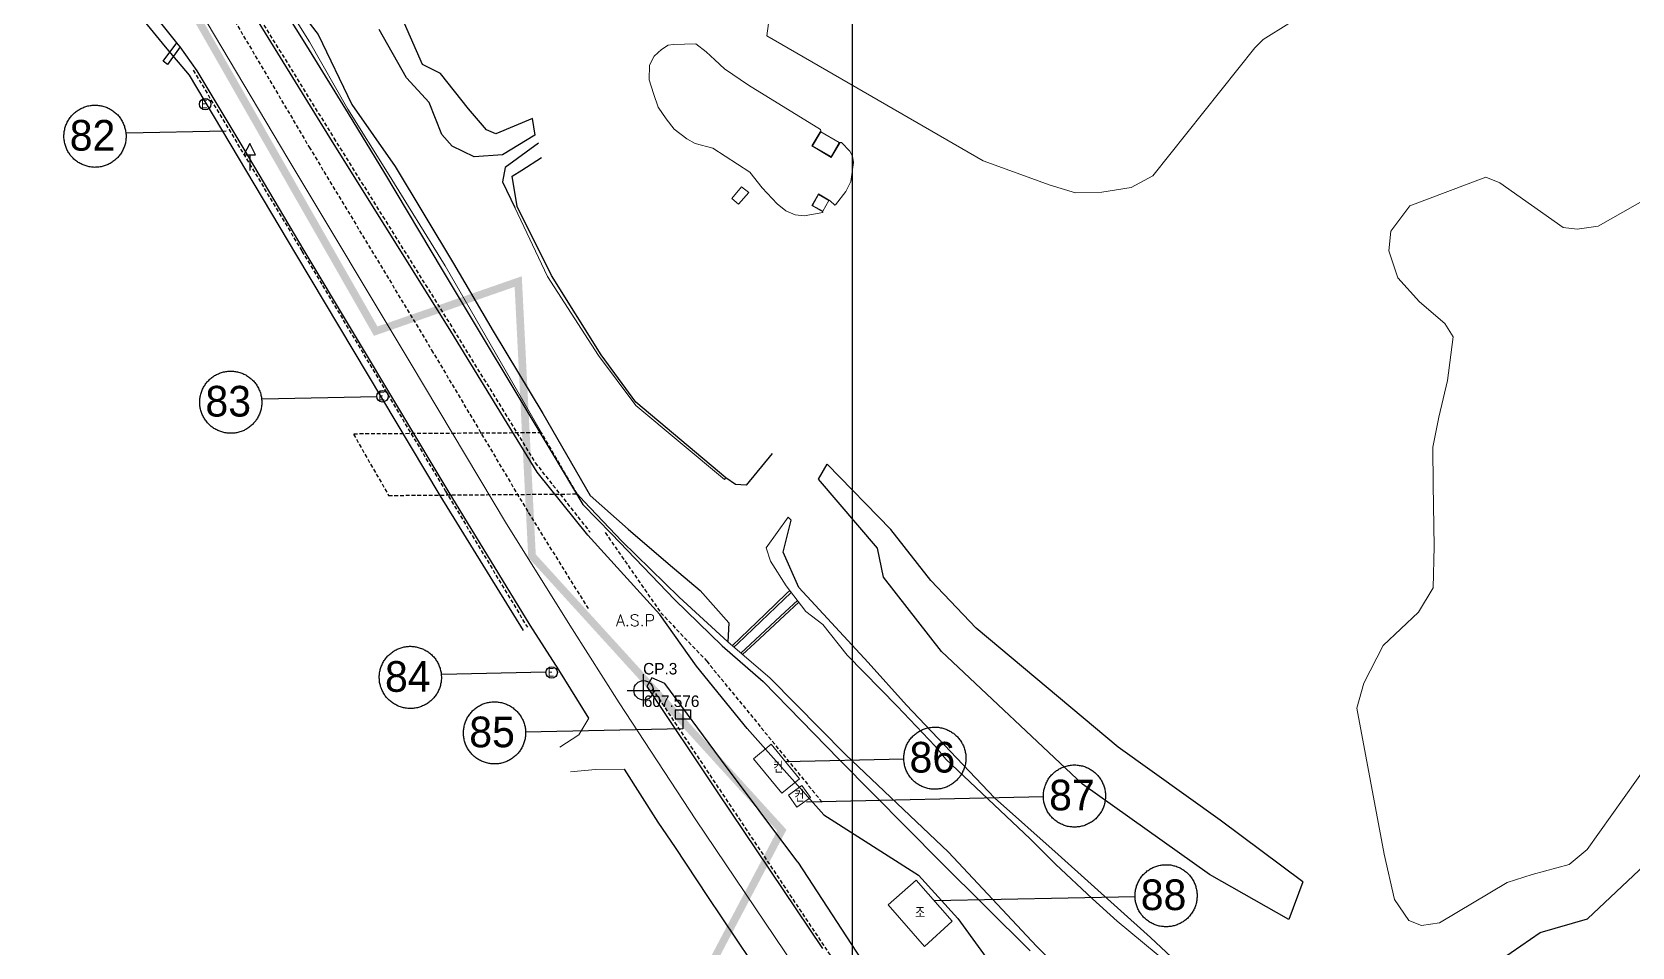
# Model space of a CAD drawing. Extents: x 296690 to 298491, y 586647 to 587790.
# Drawn here: x 296899.2 to 297107.9, y 587419.6 to 587538.9 of the extents above; entities that cross this region are included whole.
import ezdxf
from ezdxf.enums import TextEntityAlignment as Align

# ---------------------------------------------------------------- set-up
doc = ezdxf.new("R2010")
doc.units = 0
doc.header["$MEASUREMENT"] = 0
doc.linetypes.add('DASHED', pattern=[0.75, 0.5, -0.25])
doc.linetypes.add('PHANTOM2', pattern=[1.25, 0.625, -0.125, 0.125, -0.125, 0.125, -0.125])
for name, color, linetype in [('_0넘버링', 7, 'Continuous'), ('_조사구역', 6, 'Continuous'), ('가드레일', 114, 'Continuous'), ('기준점', 1, 'Continuous'), ('낙차공', 6, 'Continuous'), ('도로_아스콘', 1, 'Continuous'), ('석축_상단', 25, 'SUKCHUK'), ('수로(박스)', 5, 'DASHED'), ('수로(유형)', 144, 'Continuous'), ('옹벽_상단', 2, 'ONGBYUCK'), ('이정표', 2, 'Continuous'), ('전력주', 2, 'Continuous'), ('주의표지판', 1, 'Continuous'), ('지형_상단', 7, 'SUNGJEULTO'), ('지형_하단', 7, 'Continuous'), ('차선', 7, 'DASHED'), ('현황 텍스트', 7, 'Continuous')]:
    doc.layers.add(name, color=color, linetype=linetype)
for name, color, linetype, lineweight in [('건물', 7, 'Continuous', 20), ('바닥재질', 254, 'Continuous', 20), ('밭', 3, 'Continuous', 18), ('석축_하단', 30, 'Continuous', 18), ('옹벽_하단', 2, 'Continuous', 18), ('잡종지', 53, 'Continuous', 18), ('중앙선', 2, 'Continuous', 18)]:
    doc.layers.add(name, color=color, linetype=linetype, lineweight=lineweight)
doc.layers.add('도로_아스콘덧씌우기', color=2, linetype='Continuous', lineweight=20, true_color=0xebef0b)
doc.styles.add('GHS', font='simplex.shx', dxfattribs={"bigfont": 'ngsw.shx'})
doc.styles.add('JKS_FONT', font='', dxfattribs={"height": 1.5})
doc.styles.add('sks-ghs', font='romans.shx', dxfattribs={"bigfont": 'ghs.shx'})
doc.styles.get('JKS_FONT').set_extended_font_data('Expo M')
doc.linetypes.add('ONGBYUCK', pattern='A,1,0,[")",sks-ghs,S=0.5,R=90,X=0.5,Y=0],2', length=3)
doc.linetypes.add('SUKCHUK', pattern='A,1,["V",sks-ghs,S=0.5,R=0,X=0.5,Y=0],0.25,["V",sks-ghs,S=0.5,R=0,X=0.5,Y=0],0.25,["V",sks-ghs,S=0.5,R=0,X=0.5,Y=0],1', length=2.5)
doc.linetypes.add('SUNGJEULTO', pattern='A,0.25,["|",sks-ghs,S=0.3,R=0,X=0.5,Y=0.1],0.55,["|",sks-ghs,S=0.15,R=0,X=0.5,Y=0.05],0.25', length=1.05)

# ---------------------------------------------------------------- blocks, each defined once
blk = doc.blocks.new('이정표')
at = {"layer": '이정표', "color": 0}
for p, q in [((-1, 2.5), (1, 2.5)), ((-1, 2.5), (-1, 1.3)), ((0, 2.5), (0, 0)), ((1, 2.5), (1, 1.3)), ((-1, 1.3), (1, 1.3))]:
    blk.add_line(p, q, dxfattribs=at)
blk = doc.blocks.new('주의표지판')
at = {"layer": '주의표지판'}
for points in [[(0, 3.5), (-0.75, 2)], [(0.75, 2), (0, 3.5)], [(-0.75, 2), (0.75, 2)], [(0, 2), (0, 0)]]:
    blk.add_lwpolyline(points, dxfattribs=at)
blk = doc.blocks.new('전력주')
at = {"layer": '전력주'}
blk.add_circle((0, 0), 0.75, dxfattribs=at)
at = {"layer": '전력주', "style": 'GHS'}
blk.add_text('E', height=1, rotation=359.9995, dxfattribs=at).set_placement((-0.5, -0.48))
blk = doc.blocks.new('기준점')
at = {"layer": '기준점', "linetype": 'Continuous'}
for p, q in [((0, -2.12), (0, 2.12)), ((-2.12, 0), (2.12, 0))]:
    blk.add_line(p, q, dxfattribs=at)
blk.add_circle((0, 0), 1.27, dxfattribs=at)

msp = doc.modelspace()

# ---------------------------------------------------------------- linework, layer by layer
msp.add_lwpolyline([(297006.23, 587324.97), (297006.23, 587599.97), (297456.23, 587599.97), (297456.23, 587324.97), (297006.23, 587324.97)])
at = {"layer": '_0넘버링', "linetype": 'Continuous'}
for p, q in [((296924.57, 587525.96), (296911.55, 587525.68)), ((296944.18, 587491.32), (296929.26, 587491)), ((296966.25, 587455.42), (296952.68, 587455.13)), ((296984.1, 587448.03), (296963.6, 587447.59)), ((296997.49, 587443.79), (297012.93, 587444.12)), ((297000.25, 587438.52), (297031.14, 587439.19)), ((297016.9, 587425.63), (297043.09, 587426.19))]:
    msp.add_line(p, q, dxfattribs=at)
for points in [[(296903.4, 587525.21), (296903.4, 587525.35), (296903.4, 587525.49), (296903.41, 587525.63), (296903.42, 587525.77), (296903.44, 587525.91), (296903.47, 587526.05), (296903.5, 587526.19), (296903.53, 587526.33), (296903.57, 587526.46), (296903.61, 587526.6), (296903.66, 587526.73), (296903.71, 587526.86), (296903.77, 587526.99), (296903.83, 587527.12), (296903.9, 587527.24), (296903.97, 587527.37), (296904.04, 587527.49), (296904.12, 587527.6), (296904.2, 587527.72), (296904.29, 587527.83), (296904.38, 587527.94), (296904.47, 587528.04), (296904.57, 587528.15), (296904.67, 587528.25), (296904.78, 587528.34), (296904.88, 587528.43), (296905, 587528.52), (296905.11, 587528.6), (296905.23, 587528.68), (296905.35, 587528.76), (296905.47, 587528.83), (296905.59, 587528.9), (296905.72, 587528.96), (296905.85, 587529.02), (296905.98, 587529.07), (296906.11, 587529.12), (296906.25, 587529.16), (296906.38, 587529.2), (296906.52, 587529.24), (296906.66, 587529.27), (296906.8, 587529.29), (296906.94, 587529.31), (296907.08, 587529.33), (296907.22, 587529.34), (296907.36, 587529.34), (296907.5, 587529.34), (296907.64, 587529.34), (296907.78, 587529.33), (296907.92, 587529.32), (296908.06, 587529.3), (296908.2, 587529.27), (296908.34, 587529.24), (296908.48, 587529.21), (296908.61, 587529.17), (296908.75, 587529.13), (296908.88, 587529.08), (296909.01, 587529.03), (296909.14, 587528.97), (296909.27, 587528.91), (296909.4, 587528.84), (296909.52, 587528.77), (296909.64, 587528.7), (296909.76, 587528.62), (296909.87, 587528.54), (296909.98, 587528.45), (296910.09, 587528.36), (296910.2, 587528.27), (296910.3, 587528.17), (296910.4, 587528.07), (296910.49, 587527.96), (296910.58, 587527.86), (296910.67, 587527.74), (296910.75, 587527.63), (296910.83, 587527.51), (296910.91, 587527.39), (296910.98, 587527.27), (296911.05, 587527.15), (296911.11, 587527.02), (296911.17, 587526.89), (296911.22, 587526.76), (296911.27, 587526.63), (296911.31, 587526.49), (296911.35, 587526.36), (296911.39, 587526.22), (296911.42, 587526.08), (296911.44, 587525.94), (296911.46, 587525.8), (296911.48, 587525.66), (296911.49, 587525.52), (296911.5, 587525.38), (296911.5, 587525.24), (296911.49, 587525.1), (296911.48, 587524.96), (296911.47, 587524.82), (296911.45, 587524.68), (296911.42, 587524.54), (296911.4, 587524.4), (296911.36, 587524.26), (296911.32, 587524.13), (296911.28, 587523.99), (296911.23, 587523.86), (296911.18, 587523.73), (296911.12, 587523.6), (296911.06, 587523.47), (296911, 587523.34), (296910.93, 587523.22), (296910.85, 587523.1), (296910.77, 587522.98), (296910.69, 587522.87), (296910.6, 587522.76), (296910.51, 587522.65), (296910.42, 587522.54), (296910.32, 587522.44), (296910.22, 587522.34), (296910.12, 587522.25), (296910.01, 587522.16), (296909.9, 587522.07), (296909.78, 587521.99), (296909.67, 587521.91), (296909.55, 587521.83), (296909.42, 587521.76), (296909.3, 587521.69), (296909.17, 587521.63), (296909.04, 587521.57), (296908.91, 587521.52), (296908.78, 587521.47), (296908.65, 587521.43), (296908.51, 587521.39), (296908.37, 587521.35), (296908.23, 587521.32), (296908.1, 587521.3), (296907.96, 587521.28), (296907.81, 587521.26), (296907.67, 587521.25), (296907.53, 587521.25), (296907.39, 587521.24), (296907.25, 587521.25), (296907.11, 587521.26), (296906.97, 587521.27), (296906.83, 587521.29), (296906.69, 587521.32), (296906.55, 587521.34), (296906.41, 587521.38), (296906.28, 587521.42), (296906.14, 587521.46), (296906.01, 587521.51), (296905.88, 587521.56), (296905.75, 587521.62), (296905.62, 587521.68), (296905.5, 587521.74), (296905.37, 587521.81), (296905.25, 587521.89), (296905.14, 587521.97), (296905.02, 587522.05), (296904.91, 587522.14), (296904.8, 587522.23), (296904.7, 587522.32), (296904.59, 587522.42), (296904.49, 587522.52), (296904.4, 587522.62), (296904.31, 587522.73), (296904.22, 587522.84), (296904.14, 587522.96), (296904.06, 587523.07), (296903.98, 587523.19), (296903.91, 587523.32), (296903.84, 587523.44), (296903.78, 587523.57), (296903.72, 587523.7), (296903.67, 587523.83), (296903.62, 587523.96), (296903.58, 587524.09), (296903.54, 587524.23), (296903.5, 587524.37), (296903.47, 587524.51), (296903.45, 587524.64), (296903.43, 587524.78), (296903.41, 587524.93), (296903.4, 587525.07), (296903.4, 587525.21)], [(296921.1, 587490.53), (296921.1, 587490.67), (296921.11, 587490.81), (296921.12, 587490.95), (296921.13, 587491.09), (296921.15, 587491.23), (296921.17, 587491.37), (296921.2, 587491.51), (296921.23, 587491.65), (296921.27, 587491.79), (296921.32, 587491.92), (296921.36, 587492.05), (296921.42, 587492.18), (296921.47, 587492.31), (296921.54, 587492.44), (296921.6, 587492.57), (296921.67, 587492.69), (296921.75, 587492.81), (296921.82, 587492.93), (296921.91, 587493.04), (296921.99, 587493.15), (296922.08, 587493.26), (296922.18, 587493.37), (296922.28, 587493.47), (296922.38, 587493.57), (296922.48, 587493.66), (296922.59, 587493.75), (296922.7, 587493.84), (296922.81, 587493.92), (296922.93, 587494), (296923.05, 587494.08), (296923.17, 587494.15), (296923.3, 587494.22), (296923.42, 587494.28), (296923.55, 587494.34), (296923.68, 587494.39), (296923.82, 587494.44), (296923.95, 587494.48), (296924.09, 587494.52), (296924.22, 587494.56), (296924.36, 587494.59), (296924.5, 587494.61), (296924.64, 587494.63), (296924.78, 587494.65), (296924.92, 587494.66), (296925.06, 587494.67), (296925.21, 587494.67), (296925.35, 587494.66), (296925.49, 587494.65), (296925.63, 587494.64), (296925.77, 587494.62), (296925.91, 587494.6), (296926.05, 587494.57), (296926.18, 587494.53), (296926.32, 587494.49), (296926.45, 587494.45), (296926.59, 587494.4), (296926.72, 587494.35), (296926.85, 587494.29), (296926.98, 587494.23), (296927.1, 587494.17), (296927.22, 587494.1), (296927.34, 587494.02), (296927.46, 587493.94), (296927.58, 587493.86), (296927.69, 587493.77), (296927.8, 587493.68), (296927.9, 587493.59), (296928, 587493.49), (296928.1, 587493.39), (296928.2, 587493.29), (296928.29, 587493.18), (296928.38, 587493.07), (296928.46, 587492.95), (296928.54, 587492.84), (296928.61, 587492.72), (296928.69, 587492.59), (296928.75, 587492.47), (296928.82, 587492.34), (296928.87, 587492.21), (296928.93, 587492.08), (296928.98, 587491.95), (296929.02, 587491.82), (296929.06, 587491.68), (296929.09, 587491.54), (296929.12, 587491.41), (296929.15, 587491.27), (296929.17, 587491.13), (296929.18, 587490.99), (296929.19, 587490.84), (296929.2, 587490.7), (296929.2, 587490.56), (296929.2, 587490.42), (296929.19, 587490.28), (296929.17, 587490.14), (296929.15, 587490), (296929.13, 587489.86), (296929.1, 587489.72), (296929.07, 587489.58), (296929.03, 587489.45), (296928.99, 587489.31), (296928.94, 587489.18), (296928.89, 587489.05), (296928.83, 587488.92), (296928.77, 587488.79), (296928.7, 587488.67), (296928.63, 587488.54), (296928.56, 587488.42), (296928.48, 587488.31), (296928.4, 587488.19), (296928.31, 587488.08), (296928.22, 587487.97), (296928.12, 587487.87), (296928.03, 587487.76), (296927.93, 587487.67), (296927.82, 587487.57), (296927.71, 587487.48), (296927.6, 587487.39), (296927.49, 587487.31), (296927.37, 587487.23), (296927.25, 587487.15), (296927.13, 587487.08), (296927, 587487.02), (296926.88, 587486.95), (296926.75, 587486.89), (296926.62, 587486.84), (296926.49, 587486.79), (296926.35, 587486.75), (296926.22, 587486.71), (296926.08, 587486.67), (296925.94, 587486.64), (296925.8, 587486.62), (296925.66, 587486.6), (296925.52, 587486.58), (296925.38, 587486.57), (296925.24, 587486.57), (296925.1, 587486.57), (296924.96, 587486.57), (296924.81, 587486.58), (296924.67, 587486.59), (296924.53, 587486.61), (296924.39, 587486.64), (296924.26, 587486.67), (296924.12, 587486.7), (296923.98, 587486.74), (296923.85, 587486.78), (296923.71, 587486.83), (296923.58, 587486.88), (296923.45, 587486.94), (296923.33, 587487), (296923.2, 587487.07), (296923.08, 587487.14), (296922.96, 587487.21), (296922.84, 587487.29), (296922.73, 587487.37), (296922.61, 587487.46), (296922.51, 587487.55), (296922.4, 587487.64), (296922.3, 587487.74), (296922.2, 587487.84), (296922.11, 587487.95), (296922.01, 587488.06), (296921.93, 587488.17), (296921.84, 587488.28), (296921.76, 587488.4), (296921.69, 587488.52), (296921.62, 587488.64), (296921.55, 587488.76), (296921.49, 587488.89), (296921.43, 587489.02), (296921.38, 587489.15), (296921.33, 587489.28), (296921.28, 587489.42), (296921.24, 587489.55), (296921.21, 587489.69), (296921.18, 587489.83), (296921.15, 587489.97), (296921.13, 587490.11), (296921.12, 587490.25), (296921.11, 587490.39), (296921.1, 587490.53)], [(296944.52, 587454.65), (296944.52, 587454.79), (296944.52, 587454.93), (296944.53, 587455.07), (296944.55, 587455.21), (296944.57, 587455.35), (296944.59, 587455.49), (296944.62, 587455.63), (296944.65, 587455.77), (296944.69, 587455.91), (296944.74, 587456.04), (296944.78, 587456.17), (296944.84, 587456.3), (296944.89, 587456.43), (296944.95, 587456.56), (296945.02, 587456.69), (296945.09, 587456.81), (296945.16, 587456.93), (296945.24, 587457.05), (296945.33, 587457.16), (296945.41, 587457.27), (296945.5, 587457.38), (296945.6, 587457.49), (296945.69, 587457.59), (296945.8, 587457.69), (296945.9, 587457.78), (296946.01, 587457.87), (296946.12, 587457.96), (296946.23, 587458.05), (296946.35, 587458.12), (296946.47, 587458.2), (296946.59, 587458.27), (296946.72, 587458.34), (296946.84, 587458.4), (296946.97, 587458.46), (296947.1, 587458.51), (296947.24, 587458.56), (296947.37, 587458.61), (296947.51, 587458.64), (296947.64, 587458.68), (296947.78, 587458.71), (296947.92, 587458.73), (296948.06, 587458.76), (296948.2, 587458.77), (296948.34, 587458.78), (296948.48, 587458.79), (296948.62, 587458.79), (296948.77, 587458.78), (296948.91, 587458.77), (296949.05, 587458.76), (296949.19, 587458.74), (296949.33, 587458.72), (296949.47, 587458.69), (296949.6, 587458.65), (296949.74, 587458.61), (296949.87, 587458.57), (296950.01, 587458.52), (296950.14, 587458.47), (296950.27, 587458.41), (296950.39, 587458.35), (296950.52, 587458.29), (296950.64, 587458.22), (296950.76, 587458.14), (296950.88, 587458.06), (296950.99, 587457.98), (296951.11, 587457.89), (296951.21, 587457.8), (296951.32, 587457.71), (296951.42, 587457.61), (296951.52, 587457.51), (296951.62, 587457.41), (296951.71, 587457.3), (296951.79, 587457.19), (296951.88, 587457.07), (296951.96, 587456.96), (296952.03, 587456.84), (296952.1, 587456.71), (296952.17, 587456.59), (296952.23, 587456.46), (296952.29, 587456.33), (296952.35, 587456.2), (296952.39, 587456.07), (296952.44, 587455.94), (296952.48, 587455.8), (296952.51, 587455.66), (296952.54, 587455.53), (296952.57, 587455.39), (296952.59, 587455.25), (296952.6, 587455.11), (296952.61, 587454.97), (296952.62, 587454.82), (296952.62, 587454.68), (296952.62, 587454.54), (296952.61, 587454.4), (296952.59, 587454.26), (296952.57, 587454.12), (296952.55, 587453.98), (296952.52, 587453.84), (296952.49, 587453.7), (296952.45, 587453.57), (296952.4, 587453.43), (296952.36, 587453.3), (296952.3, 587453.17), (296952.25, 587453.04), (296952.19, 587452.91), (296952.12, 587452.79), (296952.05, 587452.66), (296951.98, 587452.54), (296951.9, 587452.43), (296951.81, 587452.31), (296951.73, 587452.2), (296951.64, 587452.09), (296951.54, 587451.99), (296951.45, 587451.88), (296951.34, 587451.79), (296951.24, 587451.69), (296951.13, 587451.6), (296951.02, 587451.51), (296950.91, 587451.43), (296950.79, 587451.35), (296950.67, 587451.27), (296950.55, 587451.2), (296950.42, 587451.14), (296950.3, 587451.07), (296950.17, 587451.02), (296950.04, 587450.96), (296949.9, 587450.91), (296949.77, 587450.87), (296949.63, 587450.83), (296949.5, 587450.79), (296949.36, 587450.76), (296949.22, 587450.74), (296949.08, 587450.72), (296948.94, 587450.7), (296948.8, 587450.69), (296948.66, 587450.69), (296948.52, 587450.69), (296948.37, 587450.69), (296948.23, 587450.7), (296948.09, 587450.72), (296947.95, 587450.73), (296947.81, 587450.76), (296947.67, 587450.79), (296947.54, 587450.82), (296947.4, 587450.86), (296947.27, 587450.9), (296947.13, 587450.95), (296947, 587451), (296946.87, 587451.06), (296946.75, 587451.12), (296946.62, 587451.19), (296946.5, 587451.26), (296946.38, 587451.33), (296946.26, 587451.41), (296946.15, 587451.49), (296946.03, 587451.58), (296945.93, 587451.67), (296945.82, 587451.76), (296945.72, 587451.86), (296945.62, 587451.96), (296945.52, 587452.07), (296945.43, 587452.18), (296945.35, 587452.29), (296945.26, 587452.4), (296945.18, 587452.52), (296945.11, 587452.64), (296945.04, 587452.76), (296944.97, 587452.88), (296944.91, 587453.01), (296944.85, 587453.14), (296944.79, 587453.27), (296944.75, 587453.4), (296944.7, 587453.54), (296944.66, 587453.67), (296944.63, 587453.81), (296944.6, 587453.95), (296944.57, 587454.09), (296944.55, 587454.23), (296944.54, 587454.37), (296944.53, 587454.51), (296944.52, 587454.65)], [(296955.5, 587447.42), (296955.5, 587447.56), (296955.51, 587447.7), (296955.52, 587447.84), (296955.53, 587447.98), (296955.55, 587448.12), (296955.57, 587448.26), (296955.6, 587448.4), (296955.64, 587448.54), (296955.68, 587448.67), (296955.72, 587448.81), (296955.77, 587448.94), (296955.82, 587449.07), (296955.88, 587449.2), (296955.94, 587449.33), (296956, 587449.46), (296956.07, 587449.58), (296956.15, 587449.7), (296956.23, 587449.82), (296956.31, 587449.93), (296956.4, 587450.04), (296956.49, 587450.15), (296956.58, 587450.26), (296956.68, 587450.36), (296956.78, 587450.46), (296956.88, 587450.55), (296956.99, 587450.64), (296957.1, 587450.73), (296957.22, 587450.81), (296957.33, 587450.89), (296957.45, 587450.97), (296957.58, 587451.04), (296957.7, 587451.11), (296957.83, 587451.17), (296957.96, 587451.23), (296958.09, 587451.28), (296958.22, 587451.33), (296958.35, 587451.37), (296958.49, 587451.41), (296958.63, 587451.45), (296958.76, 587451.48), (296958.9, 587451.5), (296959.04, 587451.52), (296959.18, 587451.54), (296959.32, 587451.55), (296959.47, 587451.56), (296959.61, 587451.56), (296959.75, 587451.55), (296959.89, 587451.54), (296960.03, 587451.53), (296960.17, 587451.51), (296960.31, 587451.48), (296960.45, 587451.46), (296960.59, 587451.42), (296960.72, 587451.38), (296960.86, 587451.34), (296960.99, 587451.29), (296961.12, 587451.24), (296961.25, 587451.18), (296961.38, 587451.12), (296961.5, 587451.06), (296961.63, 587450.99), (296961.75, 587450.91), (296961.86, 587450.83), (296961.98, 587450.75), (296962.09, 587450.66), (296962.2, 587450.57), (296962.3, 587450.48), (296962.41, 587450.38), (296962.5, 587450.28), (296962.6, 587450.18), (296962.69, 587450.07), (296962.78, 587449.96), (296962.86, 587449.84), (296962.94, 587449.73), (296963.02, 587449.61), (296963.09, 587449.48), (296963.15, 587449.36), (296963.22, 587449.23), (296963.27, 587449.1), (296963.33, 587448.97), (296963.38, 587448.84), (296963.42, 587448.71), (296963.46, 587448.57), (296963.5, 587448.43), (296963.53, 587448.29), (296963.55, 587448.16), (296963.57, 587448.02), (296963.59, 587447.88), (296963.6, 587447.73), (296963.6, 587447.59), (296963.6, 587447.45), (296963.6, 587447.31), (296963.59, 587447.17), (296963.57, 587447.03), (296963.56, 587446.89), (296963.53, 587446.75), (296963.5, 587446.61), (296963.47, 587446.47), (296963.43, 587446.34), (296963.39, 587446.2), (296963.34, 587446.07), (296963.29, 587445.94), (296963.23, 587445.81), (296963.17, 587445.68), (296963.1, 587445.56), (296963.03, 587445.43), (296962.96, 587445.31), (296962.88, 587445.2), (296962.8, 587445.08), (296962.71, 587444.97), (296962.62, 587444.86), (296962.53, 587444.76), (296962.43, 587444.65), (296962.33, 587444.55), (296962.22, 587444.46), (296962.11, 587444.37), (296962, 587444.28), (296961.89, 587444.2), (296961.77, 587444.12), (296961.65, 587444.04), (296961.53, 587443.97), (296961.41, 587443.9), (296961.28, 587443.84), (296961.15, 587443.78), (296961.02, 587443.73), (296960.89, 587443.68), (296960.75, 587443.64), (296960.62, 587443.6), (296960.48, 587443.56), (296960.34, 587443.53), (296960.2, 587443.51), (296960.06, 587443.49), (296959.92, 587443.47), (296959.78, 587443.46), (296959.64, 587443.46), (296959.5, 587443.46), (296959.36, 587443.46), (296959.22, 587443.47), (296959.08, 587443.48), (296958.94, 587443.5), (296958.8, 587443.53), (296958.66, 587443.56), (296958.52, 587443.59), (296958.38, 587443.63), (296958.25, 587443.67), (296958.12, 587443.72), (296957.99, 587443.77), (296957.86, 587443.83), (296957.73, 587443.89), (296957.6, 587443.96), (296957.48, 587444.03), (296957.36, 587444.1), (296957.24, 587444.18), (296957.13, 587444.26), (296957.02, 587444.35), (296956.91, 587444.44), (296956.8, 587444.53), (296956.7, 587444.63), (296956.6, 587444.73), (296956.51, 587444.84), (296956.42, 587444.94), (296956.33, 587445.06), (296956.24, 587445.17), (296956.17, 587445.29), (296956.09, 587445.41), (296956.02, 587445.53), (296955.95, 587445.65), (296955.89, 587445.78), (296955.83, 587445.91), (296955.78, 587446.04), (296955.73, 587446.17), (296955.68, 587446.31), (296955.65, 587446.44), (296955.61, 587446.58), (296955.58, 587446.72), (296955.56, 587446.86), (296955.54, 587447), (296955.52, 587447.14), (296955.51, 587447.28), (296955.5, 587447.42)], [(297012.93, 587444.12), (297012.93, 587444.26), (297012.93, 587444.4), (297012.94, 587444.54), (297012.96, 587444.68), (297012.97, 587444.82), (297013, 587444.96), (297013.03, 587445.1), (297013.06, 587445.24), (297013.1, 587445.37), (297013.14, 587445.51), (297013.19, 587445.64), (297013.24, 587445.77), (297013.3, 587445.9), (297013.36, 587446.03), (297013.43, 587446.15), (297013.5, 587446.28), (297013.57, 587446.4), (297013.65, 587446.51), (297013.73, 587446.63), (297013.82, 587446.74), (297013.91, 587446.85), (297014, 587446.96), (297014.1, 587447.06), (297014.2, 587447.16), (297014.31, 587447.25), (297014.42, 587447.34), (297014.53, 587447.43), (297014.64, 587447.51), (297014.76, 587447.59), (297014.88, 587447.67), (297015, 587447.74), (297015.12, 587447.81), (297015.25, 587447.87), (297015.38, 587447.93), (297015.51, 587447.98), (297015.64, 587448.03), (297015.78, 587448.07), (297015.91, 587448.11), (297016.05, 587448.15), (297016.19, 587448.18), (297016.33, 587448.2), (297016.47, 587448.22), (297016.61, 587448.24), (297016.75, 587448.25), (297016.89, 587448.25), (297017.03, 587448.25), (297017.17, 587448.25), (297017.31, 587448.24), (297017.45, 587448.23), (297017.59, 587448.21), (297017.73, 587448.18), (297017.87, 587448.15), (297018.01, 587448.12), (297018.15, 587448.08), (297018.28, 587448.04), (297018.41, 587447.99), (297018.54, 587447.94), (297018.67, 587447.88), (297018.8, 587447.82), (297018.93, 587447.75), (297019.05, 587447.68), (297019.17, 587447.61), (297019.29, 587447.53), (297019.4, 587447.45), (297019.51, 587447.36), (297019.62, 587447.27), (297019.73, 587447.18), (297019.83, 587447.08), (297019.93, 587446.98), (297020.02, 587446.87), (297020.11, 587446.77), (297020.2, 587446.65), (297020.29, 587446.54), (297020.37, 587446.42), (297020.44, 587446.3), (297020.51, 587446.18), (297020.58, 587446.06), (297020.64, 587445.93), (297020.7, 587445.8), (297020.75, 587445.67), (297020.8, 587445.54), (297020.85, 587445.4), (297020.89, 587445.27), (297020.92, 587445.13), (297020.95, 587444.99), (297020.97, 587444.85), (297021, 587444.71), (297021.01, 587444.57), (297021.02, 587444.43), (297021.03, 587444.29), (297021.03, 587444.15), (297021.02, 587444.01), (297021.01, 587443.87), (297021, 587443.73), (297020.98, 587443.59), (297020.96, 587443.45), (297020.93, 587443.31), (297020.89, 587443.17), (297020.86, 587443.04), (297020.81, 587442.9), (297020.76, 587442.77), (297020.71, 587442.64), (297020.65, 587442.51), (297020.59, 587442.38), (297020.53, 587442.26), (297020.46, 587442.13), (297020.38, 587442.01), (297020.3, 587441.89), (297020.22, 587441.78), (297020.13, 587441.67), (297020.04, 587441.56), (297019.95, 587441.45), (297019.85, 587441.35), (297019.75, 587441.25), (297019.65, 587441.16), (297019.54, 587441.07), (297019.43, 587440.98), (297019.31, 587440.9), (297019.2, 587440.82), (297019.08, 587440.74), (297018.95, 587440.67), (297018.83, 587440.6), (297018.7, 587440.54), (297018.57, 587440.48), (297018.44, 587440.43), (297018.31, 587440.38), (297018.18, 587440.34), (297018.04, 587440.3), (297017.9, 587440.26), (297017.77, 587440.23), (297017.63, 587440.21), (297017.49, 587440.19), (297017.35, 587440.17), (297017.21, 587440.16), (297017.06, 587440.16), (297016.92, 587440.15), (297016.78, 587440.16), (297016.64, 587440.17), (297016.5, 587440.18), (297016.36, 587440.2), (297016.22, 587440.23), (297016.08, 587440.25), (297015.94, 587440.29), (297015.81, 587440.33), (297015.67, 587440.37), (297015.54, 587440.42), (297015.41, 587440.47), (297015.28, 587440.53), (297015.15, 587440.59), (297015.03, 587440.65), (297014.91, 587440.72), (297014.78, 587440.8), (297014.67, 587440.88), (297014.55, 587440.96), (297014.44, 587441.05), (297014.33, 587441.14), (297014.23, 587441.23), (297014.12, 587441.33), (297014.03, 587441.43), (297013.93, 587441.54), (297013.84, 587441.64), (297013.75, 587441.75), (297013.67, 587441.87), (297013.59, 587441.99), (297013.51, 587442.1), (297013.44, 587442.23), (297013.38, 587442.35), (297013.31, 587442.48), (297013.26, 587442.61), (297013.2, 587442.74), (297013.15, 587442.87), (297013.11, 587443.01), (297013.07, 587443.14), (297013.03, 587443.28), (297013, 587443.42), (297012.98, 587443.56), (297012.96, 587443.7), (297012.94, 587443.84), (297012.93, 587443.98), (297012.93, 587444.12)], [(297031.14, 587439.19), (297031.14, 587439.33), (297031.14, 587439.47), (297031.15, 587439.61), (297031.17, 587439.75), (297031.18, 587439.89), (297031.21, 587440.03), (297031.24, 587440.17), (297031.27, 587440.3), (297031.31, 587440.44), (297031.35, 587440.58), (297031.4, 587440.71), (297031.45, 587440.84), (297031.51, 587440.97), (297031.57, 587441.1), (297031.64, 587441.22), (297031.71, 587441.34), (297031.78, 587441.46), (297031.86, 587441.58), (297031.94, 587441.7), (297032.03, 587441.81), (297032.12, 587441.92), (297032.21, 587442.02), (297032.31, 587442.12), (297032.41, 587442.22), (297032.52, 587442.32), (297032.63, 587442.41), (297032.74, 587442.5), (297032.85, 587442.58), (297032.97, 587442.66), (297033.09, 587442.74), (297033.21, 587442.81), (297033.33, 587442.87), (297033.46, 587442.94), (297033.59, 587442.99), (297033.72, 587443.05), (297033.85, 587443.1), (297033.99, 587443.14), (297034.12, 587443.18), (297034.26, 587443.21), (297034.4, 587443.24), (297034.54, 587443.27), (297034.68, 587443.29), (297034.82, 587443.31), (297034.96, 587443.32), (297035.1, 587443.32), (297035.24, 587443.32), (297035.38, 587443.32), (297035.52, 587443.31), (297035.66, 587443.29), (297035.8, 587443.27), (297035.94, 587443.25), (297036.08, 587443.22), (297036.22, 587443.19), (297036.36, 587443.15), (297036.49, 587443.11), (297036.62, 587443.06), (297036.75, 587443.01), (297036.88, 587442.95), (297037.01, 587442.89), (297037.14, 587442.82), (297037.26, 587442.75), (297037.38, 587442.68), (297037.5, 587442.6), (297037.61, 587442.52), (297037.72, 587442.43), (297037.83, 587442.34), (297037.94, 587442.25), (297038.04, 587442.15), (297038.14, 587442.05), (297038.23, 587441.94), (297038.32, 587441.83), (297038.41, 587441.72), (297038.5, 587441.61), (297038.57, 587441.49), (297038.65, 587441.37), (297038.72, 587441.25), (297038.79, 587441.13), (297038.85, 587441), (297038.91, 587440.87), (297038.96, 587440.74), (297039.01, 587440.61), (297039.06, 587440.47), (297039.09, 587440.34), (297039.13, 587440.2), (297039.16, 587440.06), (297039.18, 587439.92), (297039.2, 587439.78), (297039.22, 587439.64), (297039.23, 587439.5), (297039.24, 587439.36), (297039.24, 587439.22), (297039.23, 587439.08), (297039.22, 587438.94), (297039.21, 587438.79), (297039.19, 587438.65), (297039.17, 587438.52), (297039.14, 587438.38), (297039.1, 587438.24), (297039.06, 587438.1), (297039.02, 587437.97), (297038.97, 587437.84), (297038.92, 587437.7), (297038.86, 587437.57), (297038.8, 587437.45), (297038.74, 587437.32), (297038.67, 587437.2), (297038.59, 587437.08), (297038.51, 587436.96), (297038.43, 587436.85), (297038.34, 587436.74), (297038.25, 587436.63), (297038.16, 587436.52), (297038.06, 587436.42), (297037.96, 587436.32), (297037.86, 587436.23), (297037.75, 587436.13), (297037.64, 587436.05), (297037.52, 587435.96), (297037.41, 587435.88), (297037.29, 587435.81), (297037.16, 587435.74), (297037.04, 587435.67), (297036.91, 587435.61), (297036.78, 587435.55), (297036.65, 587435.5), (297036.52, 587435.45), (297036.39, 587435.4), (297036.25, 587435.36), (297036.11, 587435.33), (297035.98, 587435.3), (297035.84, 587435.27), (297035.7, 587435.25), (297035.56, 587435.24), (297035.42, 587435.23), (297035.27, 587435.22), (297035.13, 587435.22), (297034.99, 587435.23), (297034.85, 587435.24), (297034.71, 587435.25), (297034.57, 587435.27), (297034.43, 587435.29), (297034.29, 587435.32), (297034.15, 587435.36), (297034.02, 587435.39), (297033.88, 587435.44), (297033.75, 587435.49), (297033.62, 587435.54), (297033.49, 587435.59), (297033.36, 587435.66), (297033.24, 587435.72), (297033.11, 587435.79), (297032.99, 587435.87), (297032.88, 587435.95), (297032.76, 587436.03), (297032.65, 587436.11), (297032.54, 587436.2), (297032.44, 587436.3), (297032.33, 587436.4), (297032.24, 587436.5), (297032.14, 587436.6), (297032.05, 587436.71), (297031.96, 587436.82), (297031.88, 587436.94), (297031.8, 587437.05), (297031.72, 587437.17), (297031.65, 587437.29), (297031.59, 587437.42), (297031.52, 587437.55), (297031.47, 587437.67), (297031.41, 587437.81), (297031.36, 587437.94), (297031.32, 587438.07), (297031.28, 587438.21), (297031.24, 587438.35), (297031.21, 587438.48), (297031.19, 587438.62), (297031.17, 587438.76), (297031.15, 587438.9), (297031.14, 587439.04), (297031.14, 587439.19)], [(297043.09, 587426.19), (297043.09, 587426.33), (297043.09, 587426.47), (297043.1, 587426.61), (297043.11, 587426.75), (297043.13, 587426.89), (297043.16, 587427.03), (297043.19, 587427.17), (297043.22, 587427.31), (297043.26, 587427.44), (297043.3, 587427.58), (297043.35, 587427.71), (297043.4, 587427.84), (297043.46, 587427.97), (297043.52, 587428.1), (297043.59, 587428.22), (297043.66, 587428.35), (297043.73, 587428.47), (297043.81, 587428.58), (297043.89, 587428.7), (297043.98, 587428.81), (297044.07, 587428.92), (297044.16, 587429.02), (297044.26, 587429.13), (297044.36, 587429.22), (297044.47, 587429.32), (297044.57, 587429.41), (297044.69, 587429.5), (297044.8, 587429.58), (297044.92, 587429.66), (297045.04, 587429.74), (297045.16, 587429.81), (297045.28, 587429.87), (297045.41, 587429.94), (297045.54, 587430), (297045.67, 587430.05), (297045.8, 587430.1), (297045.94, 587430.14), (297046.07, 587430.18), (297046.21, 587430.22), (297046.35, 587430.25), (297046.49, 587430.27), (297046.63, 587430.29), (297046.77, 587430.31), (297046.91, 587430.32), (297047.05, 587430.32), (297047.19, 587430.32), (297047.33, 587430.32), (297047.47, 587430.31), (297047.61, 587430.3), (297047.75, 587430.28), (297047.89, 587430.25), (297048.03, 587430.22), (297048.17, 587430.19), (297048.3, 587430.15), (297048.44, 587430.11), (297048.57, 587430.06), (297048.7, 587430.01), (297048.83, 587429.95), (297048.96, 587429.89), (297049.09, 587429.82), (297049.21, 587429.75), (297049.33, 587429.68), (297049.45, 587429.6), (297049.56, 587429.52), (297049.67, 587429.43), (297049.78, 587429.34), (297049.89, 587429.25), (297049.99, 587429.15), (297050.09, 587429.05), (297050.18, 587428.94), (297050.27, 587428.83), (297050.36, 587428.72), (297050.44, 587428.61), (297050.52, 587428.49), (297050.6, 587428.37), (297050.67, 587428.25), (297050.74, 587428.13), (297050.8, 587428), (297050.86, 587427.87), (297050.91, 587427.74), (297050.96, 587427.61), (297051, 587427.47), (297051.04, 587427.34), (297051.08, 587427.2), (297051.11, 587427.06), (297051.13, 587426.92), (297051.15, 587426.78), (297051.17, 587426.64), (297051.18, 587426.5), (297051.18, 587426.36), (297051.19, 587426.22), (297051.18, 587426.08), (297051.17, 587425.94), (297051.16, 587425.8), (297051.14, 587425.66), (297051.11, 587425.52), (297051.09, 587425.38), (297051.05, 587425.24), (297051.01, 587425.1), (297050.97, 587424.97), (297050.92, 587424.84), (297050.87, 587424.71), (297050.81, 587424.58), (297050.75, 587424.45), (297050.69, 587424.32), (297050.62, 587424.2), (297050.54, 587424.08), (297050.46, 587423.96), (297050.38, 587423.85), (297050.29, 587423.74), (297050.2, 587423.63), (297050.11, 587423.52), (297050.01, 587423.42), (297049.91, 587423.32), (297049.8, 587423.23), (297049.7, 587423.14), (297049.59, 587423.05), (297049.47, 587422.96), (297049.36, 587422.89), (297049.24, 587422.81), (297049.11, 587422.74), (297048.99, 587422.67), (297048.86, 587422.61), (297048.73, 587422.55), (297048.6, 587422.5), (297048.47, 587422.45), (297048.34, 587422.4), (297048.2, 587422.37), (297048.06, 587422.33), (297047.92, 587422.3), (297047.79, 587422.28), (297047.65, 587422.26), (297047.5, 587422.24), (297047.36, 587422.23), (297047.22, 587422.22), (297047.08, 587422.22), (297046.94, 587422.23), (297046.8, 587422.24), (297046.66, 587422.25), (297046.52, 587422.27), (297046.38, 587422.29), (297046.24, 587422.32), (297046.1, 587422.36), (297045.97, 587422.4), (297045.83, 587422.44), (297045.7, 587422.49), (297045.57, 587422.54), (297045.44, 587422.6), (297045.31, 587422.66), (297045.19, 587422.72), (297045.06, 587422.79), (297044.94, 587422.87), (297044.83, 587422.95), (297044.71, 587423.03), (297044.6, 587423.12), (297044.49, 587423.21), (297044.39, 587423.3), (297044.28, 587423.4), (297044.18, 587423.5), (297044.09, 587423.6), (297044, 587423.71), (297043.91, 587423.82), (297043.83, 587423.94), (297043.75, 587424.05), (297043.67, 587424.17), (297043.6, 587424.3), (297043.53, 587424.42), (297043.47, 587424.55), (297043.41, 587424.68), (297043.36, 587424.81), (297043.31, 587424.94), (297043.27, 587425.07), (297043.23, 587425.21), (297043.19, 587425.35), (297043.16, 587425.48), (297043.14, 587425.62), (297043.12, 587425.76), (297043.1, 587425.9), (297043.09, 587426.05), (297043.09, 587426.19)]]:
    msp.add_lwpolyline(points, dxfattribs=at)
at = {"layer": '_조사구역', "color": 1, "linetype": 'PHANTOM2', "ltscale": 10, "const_width": 1, "flags": 128}
msp.add_lwpolyline([(296888.84, 587577.29), (296916.15, 587564.87), (296917.16, 587546.98), (296944.06, 587499.88), (296962.64, 587506.35), (296964.44, 587470.58), (296997.02, 587434.8), (296987.35, 587416.46), (297013.51, 587382.87), (297017.84, 587370.08), (297028.94, 587352.6), (297029.92, 587342.81), (297037.31, 587334.59), (297040.56, 587314.96), (297070.47, 587308.46), (297100.62, 587240.51), (296816.88, 587204.01), (296810.03, 587153.67), (296842.85, 587123.71), (296813.17, 587102.47), (296801.87, 587080.63), (296792.42, 587066.55), (296780.99, 587053.96), (296729.3, 587013.64), (296789.94, 586992.35), (296824.61, 587004.26), (296850.23, 586942.24), (296893.72, 586957.02), (296943.19, 587021.67), (296972.09, 586999.95), (296987, 586998.05), (297023.23, 586997.93), (297046.89, 586904.34), (297072.38, 586919.28), (297092.13, 586914.81), (297140.05, 586929.39), (297161.26, 587039.31), (297169.67, 587043.4), (297143.69, 587095.58), (297202.29, 587171.68), (297208.17, 587171.56), (297223.3, 587185.23), (297231.66, 587208.89), (297261.64, 587209.69), (297274.46, 587204.56), (297288.68, 587207.29), (297312.55, 587205.4), (297330.39, 587243.47), (297352.25, 587274.95), (297366.21, 587284.27), (297417.02, 587287.72), (297445.1, 587268.3), (297503.61, 587227.81), (297523.96, 587277.06), (297579.61, 587285.31), (297639.29, 587334.83), (297716.69, 587369.95), (297740.28, 587286.16), (297825.46, 587201.84), (297873.06, 587112.59), (297985.44, 587163.71), (298083.12, 587194.83), (298077.66, 587264.11), (298068.85, 587288.67), (298075.49, 587302.92), (298064.34, 587344.33), (298031.59, 587377.11), (298044.64, 587441.82), (298042.94, 587499.78), (298028.92, 587538.45), (298039.34, 587564.95), (298043.46, 587576.46), (298029.63, 587619.83), (298018.44, 587640.96), (298021.43, 587663.04), (298018.74, 587675.87), (298016.58, 587686.14), (298003.66, 587699.07), (297992.44, 587709.1), (297988.83, 587725.13), (297944.08, 587728.99), (297800.52, 587643.82), (297772.38, 587662.14), (297757.38, 587592.19), (297693.21, 587575.36), (297656.54, 587574.02), (297572.22, 587570.95), (297613.4, 587635.68), (297629.04, 587661.26), (297639.97, 587676.97), (297661.05, 587707.24), (297598.57, 587775.35), (297577.8, 587771.53), (297529.25, 587759.19), (297490.27, 587737.05), (297479.32, 587721.33), (297454.97, 587717.47), (297250.91, 587692.79), (297212.29, 587661.66), (297187.56, 587688.51), (297176.05, 587696.22), (297149.46, 587697.29), (297117.93, 587719.01), (297086.05, 587732.64), (297066.45, 587740.82), (297055.85, 587761.22), (297045.64, 587752.78), (296998.56, 587747.18), (296975.92, 587745.76), (296966.62, 587742.51), (296946.71, 587733.47), (296916.68, 587715.59), (296875.89, 587729.39), (296872.69, 587730.05), (296872.4, 587730.11), (296864.88, 587731.65), (296743.31, 587733.69), (296691.62, 587698.85), (296718.09, 587653.84), (296730.15, 587649.14), (296737.49, 587637.8), (296758.71, 587639.51), (296767.47, 587630.15), (296786.92, 587626.97), (296789.39, 587586.73), (296810.55, 587586.52), (296815.91, 587576.91), (296842.39, 587563.91), (296888.84, 587577.29)], dxfattribs=at)
at = {"layer": '가드레일', "linetype": 'DASHED'}
for p, q in [((296924.73, 587547.45), (296938.6, 587525.04)), ((296920.25, 587533.91), (296934.44, 587510.32)), ((296938.6, 587525.04), (296954.21, 587500.06)), ((296934.44, 587510.32), (296953.17, 587479.01)), ((296954.21, 587500.06), (296964.85, 587482.73)), ((296964.85, 587482.73), (296972.02, 587473.66)), ((296953.17, 587479.01), (296963.83, 587461.28)), ((296973.98, 587473.62), (296981.24, 587463.17)), ((296981.24, 587463.17), (296987.22, 587456.86)), ((296987.22, 587456.86), (297002.34, 587438.39)), ((297013.78, 587402.94), (296980.13, 587453.31))]:
    msp.add_line(p, q, dxfattribs=at)
at = {"layer": '건물'}
for points in [[(297002.12, 587525.89), (297004.51, 587524.49), (297003.44, 587522.65), (297001.04, 587524.05), (297002.12, 587525.89)], [(296992.73, 587517.95), (296991.38, 587516.45), (296990.49, 587517.19), (296991.76, 587518.7), (296992.73, 587517.95)], [(297001.82, 587517.68), (297003.15, 587516.92), (297002.36, 587515.51), (297001.02, 587516.27), (297001.82, 587517.68)], [(296995.64, 587446.04), (296993.32, 587444.14), (296997.02, 587439.63), (296999.34, 587441.53), (296995.64, 587446.04)], [(296997.89, 587439.39), (296998.99, 587437.83), (297000.74, 587439.07), (296999.65, 587440.63), (296997.89, 587439.39)], [(297019.26, 587422.94), (297014.54, 587428.31), (297010.88, 587425.08), (297015.65, 587419.66), (297019.26, 587422.94)]]:
    msp.add_lwpolyline(points, dxfattribs=at)
at = {"layer": '낙차공'}
for points in [[(296990.55, 587458.87), (296994.88, 587463.02), (296997.65, 587465.68), (296998.05, 587466.07)], [(296990.78, 587458.67), (296991.29, 587459.16), (296997.27, 587464.9), (296998.23, 587465.83)], [(296991.67, 587457.9), (296992.29, 587458.48), (296997.46, 587463.28), (296999.06, 587464.76)], [(296991.9, 587457.71), (296993.52, 587459.21), (296997.38, 587462.79), (296999.26, 587464.54)]]:
    msp.add_lwpolyline(points, dxfattribs=at)
at = {"layer": '도로_아스콘'}
for p, q in [((296918.1, 587537.48), (296910.73, 587546.73)), ((296938.08, 587525.14), (296924.49, 587547.16)), ((296918.56, 587536.95), (296918.1, 587537.48)), ((296920.75, 587533.84), (296918.56, 587536.95)), ((296926.88, 587523.62), (296920.75, 587533.84)), ((296953.84, 587499.9), (296938.08, 587525.14)), ((296934.74, 587510.38), (296926.88, 587523.62)), ((296953.52, 587479.08), (296934.74, 587510.38)), ((296965.12, 587481.48), (296953.84, 587499.9)), ((296971.74, 587473.28), (296965.12, 587481.48)), ((296964.2, 587461.56), (296953.52, 587479.08)), ((296981.11, 587462.95), (296971.74, 587473.28)), ((296967.94, 587455.74), (296964.2, 587461.56)), ((296985.89, 587456.22), (296981.11, 587462.95)), ((296971.84, 587449.42), (296967.94, 587455.74)), ((296992.48, 587448.06), (296985.89, 587456.22)), ((296980.06, 587454.67), (296979.43, 587453.55)), ((296979.43, 587453.55), (296988.6, 587439.8)), ((296981.75, 587453.95), (296980.06, 587454.67)), ((296989.01, 587444.14), (296981.75, 587453.95)), ((297002.49, 587436.84), (296992.48, 587448.06)), ((296980.91, 587435.86), (296976.51, 587442.76)), ((296999.09, 587430.66), (296989.01, 587444.14)), ((296988.6, 587439.8), (297002.31, 587419.4)), ((296983.14, 587432.57), (296980.91, 587435.86)), ((296987.38, 587426.18), (296983.14, 587432.57)), ((296996.56, 587412.51), (296987.38, 587426.18))]:
    msp.add_line(p, q, dxfattribs=at)
at = {"layer": '도로_아스콘덧씌우기'}
for points in [[(296971.84, 587449.42), (296970.56, 587447.25), (296968.05, 587445.65)], [(296976.51, 587442.76), (296972.74, 587442.75), (296969.48, 587442.44)]]:
    msp.add_lwpolyline(points, dxfattribs=at)
at = {"layer": '밭'}
for points in [[(297038.76, 587517.99), (297035.34, 587517.92), (297032.02, 587518.93), (297023.3, 587522.09), (296995.06, 587538.38), (296995.82, 587543.89)], [(297063.15, 587540), (297059.81, 587537.9), (297058.72, 587536.84), (297045.39, 587520.13), (297042.57, 587518.6), (297038.76, 587517.99)], [(297000.92, 587524.06), (297003.44, 587522.52), (297004.61, 587524.49), (297004.82, 587524.48), (297005.88, 587523.35), (297006.26, 587522.71), (297006.39, 587521.89), (297006.04, 587519.39), (297005.37, 587518.08), (297004.02, 587516.35), (297003.95, 587516.3), (297003.34, 587516.87), (297001.8, 587517.77), (297000.94, 587516.25), (297002.37, 587515.45), (297002.36, 587515.36), (296999.94, 587514.91), (296998.76, 587515.07), (296997.55, 587515.59), (296996.41, 587516.48), (296994.46, 587518.55), (296992.83, 587520.63), (296988.01, 587523.73), (296985.74, 587524.37), (296984.63, 587524.97), (296982.99, 587526.2), (296981.94, 587527.56), (296980.91, 587529.1), (296980.27, 587530.88), (296979.74, 587532.67), (296979.78, 587534.58), (296980.39, 587535.72), (296981.34, 587536.62), (296982.18, 587537.15), (296982.84, 587537.27), (296985.81, 587537.35), (296987.14, 587536.31), (296988.28, 587535.24), (296989.55, 587534.1), (296992.68, 587531.94), (297002.07, 587526.17), (297002.1, 587526.01), (297000.92, 587524.06)]]:
    msp.add_lwpolyline(points, dxfattribs=at)
at = {"layer": '석축_상단'}
for p, q in [((296966.99, 587507.14), (296962.49, 587516.14)), ((296973.46, 587496.81), (296966.99, 587507.14)), ((296978, 587490.61), (296973.46, 587496.81)), ((296989.72, 587480.75), (296978, 587490.61)), ((296997.2, 587471.07), (296998.25, 587475.26)), ((296998.25, 587475.26), (296997.87, 587475.61)), ((296974.81, 587473.47), (296983.05, 587464.85)), ((296999.26, 587466.44), (296997.2, 587471.07)), ((297008.3, 587456.67), (296999.26, 587466.44)), ((296983.05, 587464.85), (296989.24, 587458.85)), ((296989.24, 587458.85), (296994.57, 587454.19)), ((297013.28, 587451.11), (297008.3, 587456.67)), ((296994.57, 587454.19), (297004.51, 587444.03)), ((297024.76, 587439.05), (297013.28, 587451.11)), ((297004.51, 587444.03), (297017.76, 587430.63)), ((297033.05, 587431.66), (297024.76, 587439.05)), ((297017.76, 587430.63), (297029.39, 587419.07)), ((297045.09, 587420.83), (297033.05, 587431.66)), ((297057.56, 587409.25), (297045.09, 587420.83))]:
    msp.add_line(p, q, dxfattribs=at)
at = {"layer": '석축_하단'}
for p, q in [((296966.48, 587507.03), (296962.22, 587516)), ((296973.13, 587496.72), (296966.48, 587507.03)), ((296978, 587490.21), (296973.13, 587496.72)), ((296989.53, 587480.52), (296978, 587490.21)), ((296989.72, 587480.75), (296989.53, 587480.52)), ((296994.96, 587471.63), (296997.87, 587475.61)), ((296997.87, 587475.61), (296998.25, 587475.26)), ((296983.64, 587465.19), (296976.17, 587472.52)), ((296995.53, 587469.88), (296994.96, 587471.63)), ((296997.58, 587466.67), (296995.53, 587469.88)), ((297000.15, 587463.35), (296997.58, 587466.67)), ((296989.97, 587459.36), (296983.64, 587465.19)), ((297002.37, 587461.64), (297000.15, 587463.35)), ((297005.56, 587457.62), (297002.37, 587461.64)), ((296995.48, 587454.62), (296989.97, 587459.36)), ((297012.08, 587450.97), (297005.56, 587457.62)), ((297005.33, 587444.67), (296995.48, 587454.62)), ((297017.02, 587445.78), (297012.08, 587450.97)), ((297018.77, 587431.96), (297005.33, 587444.67)), ((297018.41, 587444.08), (297017.02, 587445.78)), ((297029.43, 587433.7), (297018.41, 587444.08)), ((297030.22, 587419.69), (297018.77, 587431.96)), ((297032.7, 587430.37), (297029.43, 587433.7)), ((297037.53, 587425.85), (297032.7, 587430.37)), ((297040.75, 587422.94), (297037.53, 587425.85)), ((297049.41, 587415.78), (297040.75, 587422.94)), ((297039.9, 587410.17), (297030.22, 587419.69))]:
    msp.add_line(p, q, dxfattribs=at)
at = {"layer": '수로(박스)'}
msp.add_lwpolyline([(296965.69, 587486.63), (296941.16, 587486.47), (296945.73, 587478.46), (296970.31, 587478.66), (296965.69, 587486.63)], dxfattribs=at)
at = {"layer": '수로(유형)'}
msp.add_lwpolyline([(296918.56, 587536.95), (296916.89, 587534.65), (296916.35, 587535.07), (296918.1, 587537.48)], dxfattribs=at)
at = {"layer": '옹벽_상단'}
for p, q in [((296927.75, 587548.68), (296935.03, 587537.1)), ((296935.03, 587537.1), (296940.48, 587528.26)), ((296940.48, 587528.26), (296945.19, 587520.46)), ((296945.19, 587520.46), (296952.74, 587507.86)), ((296952.74, 587507.86), (296967.01, 587484.05)), ((296967.01, 587484.05), (296971.06, 587477.3)), ((296971.06, 587477.3), (296974.81, 587473.47))]:
    msp.add_line(p, q, dxfattribs=at)
at = {"layer": '옹벽_하단'}
for p, q in [((296935.42, 587537.59), (296928.3, 587549)), ((296940.43, 587528.83), (296935.42, 587537.59)), ((296945.58, 587520.56), (296940.43, 587528.83)), ((296953.1, 587508.42), (296945.58, 587520.56)), ((296965.69, 587486.63), (296953.1, 587508.42)), ((296971.26, 587477.67), (296970.31, 587478.66)), ((296976.17, 587472.52), (296971.26, 587477.67))]:
    msp.add_line(p, q, dxfattribs=at)
at = {"layer": '잡종지'}
msp.add_lwpolyline([(297111.72, 587445.86), (297102.05, 587432.28), (297099.7, 587430.35), (297094.9, 587429.05), (297091.62, 587427.98), (297082.8, 587422.75), (297080.43, 587422.4), (297078.78, 587423.05), (297076.95, 587425.79), (297075.57, 587431.69), (297072.02, 587450.74), (297072.92, 587454), (297075.45, 587458.91), (297080.06, 587463.26), (297081.98, 587466.4), (297082.11, 587471.81), (297081.97, 587479.85), (297081.94, 587484.77), (297082.72, 587488.65), (297083.82, 587493.46), (297084.58, 587499.13), (297083.49, 587500.9), (297080.19, 587503.72), (297077.37, 587506.84), (297076.18, 587510.37), (297076.43, 587512.94), (297078.92, 587516.21), (297088.86, 587519.97), (297090.68, 587519.21), (297098.92, 587513.41), (297100.77, 587513.19), (297103.48, 587513.59), (297116.34, 587520.89)], dxfattribs=at)
at = {"layer": '중앙선'}
for p, q in [((296932.58, 587522.38), (296920.04, 587543.5)), ((296948.69, 587495.56), (296932.58, 587522.38)), ((296961.12, 587474.77), (296948.69, 587495.56)), ((296969.69, 587461.07), (296961.12, 587474.77)), ((296975.79, 587451.42), (296969.69, 587461.07)), ((296985.8, 587436.16), (296975.79, 587451.42)), ((296998.69, 587417.11), (296985.8, 587436.16))]:
    msp.add_line(p, q, dxfattribs=at)
at = {"layer": '지형_상단'}
for p, q in [((296916.64, 587536.94), (296909.73, 587545.46)), ((296931.11, 587545.62), (296936.55, 587538.55)), ((296936.55, 587538.55), (296940.92, 587529.44)), ((296950.14, 587534.67), (296947.8, 587540.01)), ((296919.76, 587533.27), (296916.64, 587536.94)), ((296952.5, 587533.49), (296950.14, 587534.67)), ((296933.64, 587509.98), (296919.76, 587533.27)), ((296956.15, 587528.85), (296952.5, 587533.49)), ((296940.92, 587529.44), (296946.58, 587521.36)), ((296958.51, 587526.15), (296956.15, 587528.85)), ((296959.74, 587525.63), (296958.51, 587526.15)), ((296964.49, 587527.62), (296959.74, 587525.63)), ((296963.1, 587520.88), (296965.68, 587522.54)), ((296946.58, 587521.36), (296954.2, 587508.7)), ((296961.86, 587520.1), (296963.1, 587520.88)), ((296962.49, 587516.14), (296961.86, 587520.1)), ((296952.45, 587478.45), (296933.64, 587509.98)), ((296954.2, 587508.7), (296959.39, 587499.89)), ((296959.39, 587499.89), (296965.85, 587489.14)), ((296965.85, 587489.14), (296972.03, 587478.46)), ((296995.76, 587483.95), (296992.39, 587479.79)), ((297011.24, 587474.04), (297002.93, 587482.53)), ((296990.97, 587479.9), (296989.72, 587480.75)), ((296992.39, 587479.79), (296990.97, 587479.9)), ((296963.34, 587460.85), (296952.45, 587478.45)), ((296972.03, 587478.46), (296976.97, 587474.07)), ((296976.97, 587474.07), (296982.21, 587469.6)), ((297016.44, 587467.36), (297011.24, 587474.04)), ((296982.21, 587469.6), (296986.35, 587466.09)), ((296986.35, 587466.09), (296990.1, 587461.86)), ((297022.37, 587461.15), (297016.44, 587467.36)), ((296990.1, 587461.86), (296989.97, 587459.36)), ((297040.91, 587445.66), (297022.37, 587461.15)), ((297054.21, 587436.13), (297040.91, 587445.66)), ((297002.49, 587436.84), (297014.83, 587428.95)), ((297064.96, 587428.1), (297054.21, 587436.13)), ((297102.12, 587423.26), (297109.57, 587430.3)), ((297014.83, 587428.95), (297019.99, 587423.32)), ((297019.99, 587423.32), (297034.51, 587403.27)), ((297089.61, 587417.14), (297095.92, 587421.46)), ((297095.92, 587421.46), (297102.12, 587423.26))]:
    msp.add_line(p, q, dxfattribs=at)
at = {"layer": '지형_하단'}
for p, q in [((296948.09, 587532.91), (296944.51, 587539.22)), ((296951.01, 587529.68), (296948.09, 587532.91)), ((296952.68, 587525.52), (296951.01, 587529.68)), ((296964.46, 587527.61), (296964.8, 587525.43)), ((296954.01, 587523.98), (296952.68, 587525.52)), ((296956.88, 587522.6), (296954.01, 587523.98)), ((296964.8, 587525.43), (296960.58, 587522.87)), ((296965.29, 587524.38), (296960.95, 587521.21)), ((296960.58, 587522.87), (296956.88, 587522.6)), ((296960.95, 587521.21), (296960.61, 587519.33)), ((296960.61, 587519.33), (296962.22, 587516)), ((297001.79, 587480.59), (297002.93, 587482.53)), ((297009.51, 587471.6), (297001.79, 587480.59)), ((297010.27, 587467.82), (297009.51, 587471.6)), ((297017.84, 587458.1), (297010.27, 587467.82)), ((297036.24, 587440.8), (297017.84, 587458.1)), ((297052.81, 587429.06), (297036.24, 587440.8)), ((296999.09, 587430.66), (297011.31, 587411.98)), ((297063.15, 587423.19), (297052.81, 587429.06)), ((297064.96, 587428.1), (297063.15, 587423.19))]:
    msp.add_line(p, q, dxfattribs=at)
at = {"layer": '차선'}
for p, q in [((296922.63, 587545.46), (296935.37, 587523.89)), ((296935.37, 587523.89), (296951.35, 587497.42)), ((296951.35, 587497.42), (296963.96, 587476.22)), ((296963.96, 587476.22), (296971.81, 587463.63))]:
    msp.add_line(p, q, dxfattribs=at)

# ---------------------------------------------------------------- block references
at = {"layer": '기준점'}
msp.add_blockref('기준점', (296978.99, 587453.05), dxfattribs=at)
at = {"layer": '이정표'}
msp.add_blockref('이정표', (296984.1, 587448.03), dxfattribs=at)
at = {"layer": '전력주'}
for p in [(296921.81, 587529.47), (296944.93, 587491.39), (296967, 587455.38)]:
    msp.add_blockref('전력주', p, dxfattribs=at)
at = {"layer": '주의표지판'}
msp.add_blockref('주의표지판', (296927.62, 587520.85), dxfattribs=at)

# ---------------------------------------------------------------- texts
at = {"layer": '_0넘버링', "style": 'JKS_FONT'}
for s, p in [('82', (296907.12, 587525.42)), ('83', (296924.82, 587490.75)), ('84', (296948.24, 587454.86)), ('85', (296959.23, 587447.63)), ('86', (297016.65, 587444.33)), ('87', (297034.86, 587439.4)), ('88', (297046.81, 587426.4))]:
    msp.add_text(s, height=4, dxfattribs=at).set_placement(p, align=Align.MIDDLE_CENTER)
at = {"layer": '기준점', "char_height": 1.5, "attachment_point": 7, "style": 'JKS_FONT'}
for s, insert in [('CP.3', (296978.93, 587455.1)), ('607.576', (296979.02, 587450.86))]:
    msp.add_mtext(s, dxfattribs=dict(at, insert=insert))
at = {"layer": '바닥재질', "insert": (296975.4, 587461.42), "char_height": 1.5, "attachment_point": 7, "style": 'GHS'}
msp.add_mtext('A.S.P', dxfattribs=at)
at = {"layer": '현황 텍스트', "char_height": 1.5, "attachment_point": 7, "style": 'GHS'}
for s, insert in [('컨', (296995.89, 587442.27)), ('컨', (296998.66, 587438.51)), ('조', (297014.4, 587423.31))]:
    msp.add_mtext(s, dxfattribs=dict(at, insert=insert))

doc.saveas('drawing.dxf')
